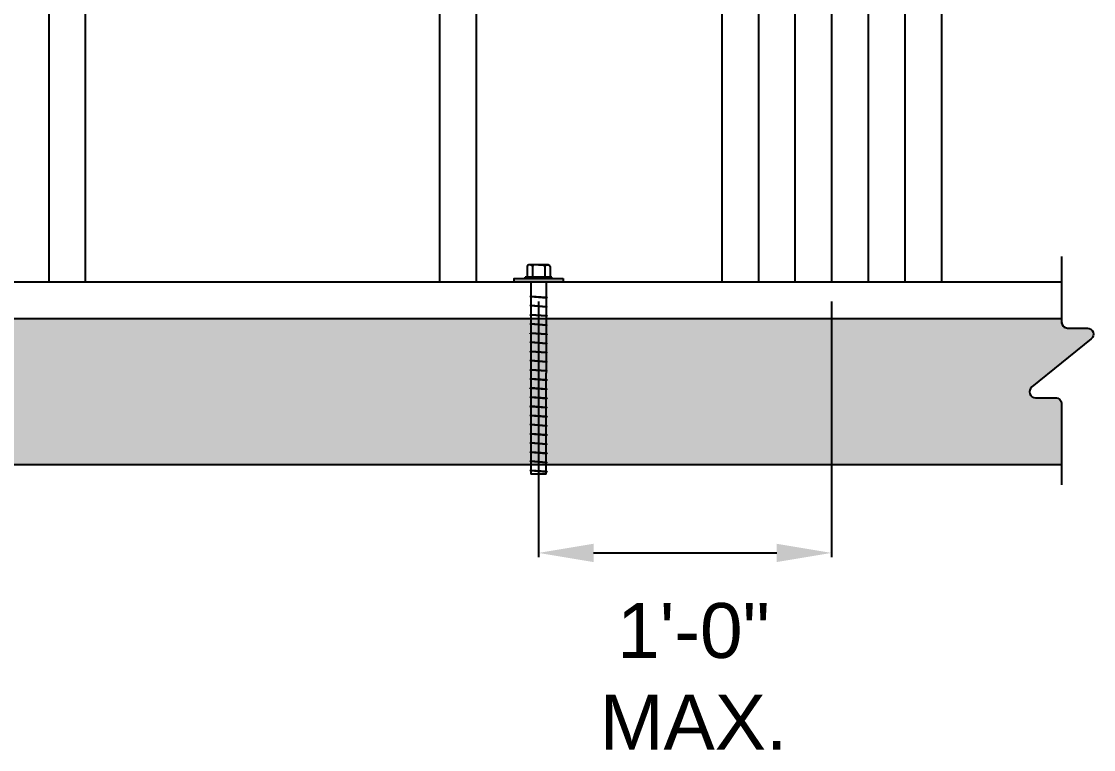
# Model space of a CAD drawing. Header units: inches. Extents: x -1316 to 22433, y -200 to 8737.
# Drawn here: x 217.07 to 260.97, y 758.78 to 788.59 of the extents above; entities that cross this region are included whole.
import ezdxf

# ---------------------------------------------------------------- set-up
doc = ezdxf.new("R2010")
doc.units = ezdxf.units.IN
doc.header["$LTSCALE"] = 10
doc.header["$MEASUREMENT"] = 0
doc.header["$PDMODE"] = 34
doc.header["$PDSIZE"] = 18
doc.layers.get('0').update_dxf_attribs({"linetype": 'CONTINUOUS'})
doc.layers.get('DefPoints').update_dxf_attribs({"linetype": 'CONTINUOUS'})
for name, color, linetype in [('S-DIMS', 4, 'CONTINUOUS'), ('S-FLOR', 7, 'CONTINUOUS'), ('S-HATCH', 5, 'CONTINUOUS'), ('S-HDWR', 104, 'CONTINUOUS'), ('S-ROOF', 2, 'CONTINUOUS'), ('S-WALL', 6, 'CONTINUOUS')]:
    doc.layers.add(name, color=color, linetype=linetype)
doc.styles.add('style1', font='arial.ttf')
doc.dimstyles.new('1-2', dxfattribs={"dimtxt": 2.25, "dimasz": 2.25, "dimexe": 0.18, "dimexo": 1.5, "dimgap": 1.5, "dimtad": 0, "dimdec": 4, "dimrnd": 0.0625, "dimzin": 0, "dimdsep": 46, "dimlunit": 4, "dimtxsty": 'style1', "dimcen": 0.09, "dimazin": 0, "dimtfac": 1, "dimtdec": 4, "dimtofl": 0, "dimtmove": 0, "dimatfit": 0, "dimfxl": 1, "dimtolj": 1, "dimtzin": 0, "dimarcsym": 0})

# ---------------------------------------------------------------- blocks, each defined once
blk = doc.blocks.new('*U366')
blk.add_lwpolyline([(-17.44, 0), (-6.71, 0, 0.414214), (-5.71, 1), (-5.71, 4.24, -0.707458), (-3.93, 4.87), (3.93, -4.87, 0.707458), (5.71, -4.24), (5.71, -1, -0.414214), (6.71, 0), (19.95, 0)], format="xyb")
blk = doc.blocks.new('TITEN HD SCREW')
for p, q in [((-0.341, 0.685), (0.342, 0.685)), ((-0.313, 0), (-0.313, -3.75)), ((0.312, 0), (0.312, -7.875))]:
    blk.add_line(p, q)
for points in [[(-0.25, 0.685), (-0.406, 0.685, 0.414212), (-0.469, 0.622), (-0.469, 0.185)], [(-0.406, 0.685), (-0.313, 0.685, -0.414212), (-0.25, 0.622), (-0.25, 0.185)], [(0, 0.685), (-0.188, 0.685, 0.414212), (-0.25, 0.622), (-0.25, 0.185)], [(0, 0.685), (0.187, 0.685, -0.414212), (0.25, 0.622), (0.25, 0.185)], [(0.312, 0.685, 0.413048), (0.25, 0.622), (0.25, 0.185)], [(0.25, 0.685), (0.406, 0.685, -0.414212), (0.469, 0.622), (0.469, 0.185)]]:
    blk.add_lwpolyline(points, format="xyb")
blk.add_lwpolyline([(-1, 0.125), (-1, 0), (1, 0), (1, 0.125)], close=True)
for points in [[(-0.543, 0.185), (0.543, 0.185)], [(-0.543, 0.125), (-0.543, 0.185)], [(-0.543, 0.125), (0.543, 0.125)], [(0.543, 0.125), (0.543, 0.185)], [(0.344, -0.599), (0.32, -0.588), (-0.329, -0.635), (-0.344, -0.654), (-0.344, -0.655), (-0.329, -0.667), (0.336, -0.616), (0.344, -0.599)], [(0.344, -0.974), (0.32, -0.963), (-0.329, -1.01), (-0.344, -1.029), (-0.344, -1.03), (-0.329, -1.042), (0.336, -0.991), (0.344, -0.974)], [(0.344, -1.349), (0.32, -1.338), (-0.329, -1.385), (-0.344, -1.404), (-0.344, -1.405), (-0.329, -1.417), (0.336, -1.366), (0.344, -1.349)], [(0.344, -1.724), (0.32, -1.713), (-0.329, -1.76), (-0.344, -1.779), (-0.344, -1.78), (-0.329, -1.792), (0.336, -1.741), (0.344, -1.724)], [(0.344, -2.099), (0.32, -2.088), (-0.329, -2.135), (-0.344, -2.154), (-0.344, -2.155), (-0.329, -2.167), (0.336, -2.116), (0.344, -2.099)], [(0.344, -2.474), (0.32, -2.463), (-0.329, -2.51), (-0.344, -2.529), (-0.344, -2.53), (-0.329, -2.542), (0.336, -2.491), (0.344, -2.474)], [(0.344, -2.849), (0.32, -2.838), (-0.329, -2.885), (-0.344, -2.904), (-0.344, -2.905), (-0.329, -2.917), (0.336, -2.866), (0.344, -2.849)], [(0.344, -3.224), (0.32, -3.213), (-0.329, -3.26), (-0.344, -3.279), (-0.344, -3.28), (-0.329, -3.292), (0.336, -3.241), (0.344, -3.224)], [(0.344, -3.599), (0.32, -3.588), (-0.329, -3.635), (-0.344, -3.654), (-0.344, -3.655), (-0.329, -3.667), (0.336, -3.616), (0.344, -3.599)], [(-0.313, -7.875), (-0.313, -3.75)], [(0.344, -3.974), (0.32, -3.963), (-0.329, -4.01), (-0.344, -4.029), (-0.344, -4.03), (-0.329, -4.042), (0.336, -3.991), (0.344, -3.974)], [(0.344, -4.349), (0.32, -4.338), (-0.329, -4.385), (-0.344, -4.404), (-0.344, -4.405), (-0.329, -4.417), (0.336, -4.366), (0.344, -4.349)], [(0.344, -4.724), (0.32, -4.713), (-0.329, -4.76), (-0.344, -4.779), (-0.344, -4.78), (-0.329, -4.792), (0.336, -4.741), (0.344, -4.724)], [(0.344, -5.099), (0.32, -5.088), (-0.329, -5.135), (-0.344, -5.154), (-0.344, -5.155), (-0.329, -5.167), (0.336, -5.116), (0.344, -5.099)], [(0.344, -5.474), (0.32, -5.463), (-0.329, -5.51), (-0.344, -5.529), (-0.344, -5.53), (-0.329, -5.542), (0.336, -5.491), (0.344, -5.474)], [(0.344, -5.849), (0.32, -5.838), (-0.329, -5.885), (-0.344, -5.904), (-0.344, -5.905), (-0.329, -5.917), (0.336, -5.866), (0.344, -5.849)], [(0.344, -6.224), (0.32, -6.213), (-0.329, -6.26), (-0.344, -6.279), (-0.344, -6.28), (-0.329, -6.292), (0.336, -6.241), (0.344, -6.224)], [(0.344, -6.599), (0.32, -6.588), (-0.329, -6.635), (-0.344, -6.654), (-0.344, -6.655), (-0.329, -6.667), (0.336, -6.616), (0.344, -6.599)], [(0.344, -6.974), (0.32, -6.963), (-0.329, -7.01), (-0.344, -7.029), (-0.344, -7.03), (-0.329, -7.042), (0.336, -6.991), (0.344, -6.974)], [(0.344, -7.349), (0.32, -7.338), (-0.329, -7.385), (-0.344, -7.404), (-0.344, -7.405), (-0.329, -7.417), (0.336, -7.366), (0.344, -7.349)], [(0.344, -7.724), (0.32, -7.713), (-0.329, -7.76), (-0.344, -7.779), (-0.344, -7.78), (-0.329, -7.792), (0.336, -7.741), (0.344, -7.724)], [(-0.313, -7.875), (0.312, -7.875)]]:
    blk.add_lwpolyline(points)
blk = doc.blocks.new('*D661')
at = {"layer": 'DefPoints', "color": 0, "transparency": 16777216}
for p in [(-42.609, 17.97), (-30.609, 17.97), (-30.609, 6.181)]:
    blk.add_point(p, dxfattribs=at)
at = {"layer": 'S-DIMS', "color": 0, "lineweight": -2, "transparency": 16777216}
for p, q in [((-42.609, 16.47), (-42.609, 6.001)), ((-30.609, 16.47), (-30.609, 6.001)), ((-40.359, 6.181), (-32.859, 6.181))]:
    blk.add_line(p, q, dxfattribs=at)
at = {"layer": 'S-DIMS', "color": 0, "transparency": 16777216}
for points in [[(-40.359, 6.556), (-40.359, 5.806), (-42.609, 6.181)], [(-32.859, 6.556), (-32.859, 5.806), (-30.609, 6.181)]]:
    blk.add_solid(points, dxfattribs=at)
at = {"layer": 'S-DIMS', "color": 0, "transparency": 16777216, "insert": (-36.266, 1.13), "char_height": 2.25, "attachment_point": 5, "style": 'style1'}
blk.add_mtext('\\A1;1\'-0"\\PMAX.', dxfattribs=at)
blk = doc.blocks.new('*U660')
at = {"layer": 'S-HATCH'}
h = blk.add_hatch(dxfattribs=at)
h.set_pattern_fill('AR-CONC', color=256, scale=0.5, style=0)
h.set_pattern_definition([(50, (10.0415, -5.5034), (3.5863, -0.31376), [0.375, -4.125]), (355, (10.0415, -5.5034), (-0.69376, 3.76096), [0.3, -3.3]), (100.4514, (10.3404, -5.5296), (2.89255, 3.4472), [0.3187, -3.50571]), (46.1842, (10.0415, -4.5034), (5.3362, -0.8276), [0.5625, -6.1875]), (96.6356, (10.486, -4.5724), (4.67331, 4.87059), [0.47805, -5.25856]), (351.184, (10.0415, -4.5034), (4.6733, 4.8706), [0.45, -4.95]), (21, (10.5415, -4.7534), (2.984535, -2.013094), [0.375, -4.125]), (326, (10.5415, -4.7534), (1.21658, 3.62575), [0.3, -3.3]), (71.4514, (10.7902, -4.921), (4.20111, 1.61265), [0.3187, -3.50571]), (37.5, (10.0415, -5.5034), (0.060799, 1.664469), [0, -3.26, 0, -3.35, 0, -3.3125]), (7.5, (10.0415, -5.5034), (1.315348, 1.972059), [0, -1.91, 0, -3.185, 0, -1.2625]), (327.5, (8.9265, -5.5034), (2.669112, -0.112774), [0, -1.25, 0, -3.9, 0, -5.175]), (317.5, (8.4265, -5.5034), (2.91593, 0.500525), [0, -1.625, 0, -2.59, 0, -3.675])])
edge = h.paths.add_edge_path()
edge.add_line((-21.19267, 15.78519), (-21.19267, 15.63515))
edge.add_arc((-20.94267, 15.63515), 0.25, 180, 270)
edge.add_line((-20.94267, 15.38515), (-20.13157, 15.38515))
edge.add_arc((-20.13157, 15.13515), 0.25, -51.111161, 90, ccw=False)
edge.add_line((-19.97462, 14.94056), (-22.41072, 12.97565))
edge.add_arc((-22.25376, 12.78106), 0.25, 128.888839, 270)
edge.add_line((-22.25376, 12.53106), (-21.44267, 12.53106))
edge.add_arc((-21.44267, 12.28106), 0.25, 0, 90, ccw=False)
edge.add_line((-21.19267, 12.28106), (-21.19267, 9.78519))
edge.add_line((-21.19267, 9.78519), (-134.58867, 9.78519))
edge.add_line((-134.58867, 9.78519), (-134.58867, 12.28106))
edge.add_arc((-134.83867, 12.28106), 0.25, 0, 90)
edge.add_line((-134.83867, 12.53106), (-135.64976, 12.53106))
edge.add_arc((-135.64976, 12.78106), 0.25, 128.888839, 270, ccw=False)
edge.add_line((-135.80672, 12.97565), (-133.37062, 14.94056))
edge.add_arc((-133.52757, 15.13515), 0.25, 308.888839, 450)
edge.add_line((-133.52757, 15.38515), (-134.33867, 15.38515))
edge.add_arc((-134.33867, 15.63515), 0.25, 180, 270, ccw=False)
edge.add_line((-134.58867, 15.63515), (-134.58867, 15.78519))
edge.add_line((-134.58867, 15.78519), (-21.19267, 15.78519))
at = {"layer": 'S-FLOR'}
blk.add_line((-134.58867, 15.78519), (-21.19267, 15.78519), dxfattribs=at)
at = {"layer": 'S-HATCH'}
blk.add_lwpolyline([(-21.19267, 15.78519), (-21.19267, 15.63515, 0.41421356), (-20.94267, 15.38515), (-20.13157, 15.38515, -0.70745766), (-19.97462, 14.94056), (-22.41072, 12.97565, 0.70745766), (-22.25376, 12.53106), (-21.44267, 12.53106, -0.41421356), (-21.19267, 12.28106), (-21.19267, 9.78519), (-134.58867, 9.78519), (-134.58867, 12.28106, 0.41421356), (-134.83867, 12.53106), (-135.64976, 12.53106, -0.70745766), (-135.80672, 12.97565), (-133.37062, 14.94056, 0.70745766), (-133.52757, 15.38515), (-134.33867, 15.38515, -0.41421356), (-134.58867, 15.63515), (-134.58867, 15.78519)], format="xyb", close=True, dxfattribs=at)
at = {"layer": 'S-WALL'}
for p, q in [((-30.60942, 110.78519), (-30.60942, 17.28519)), ((-32.10942, 109.28519), (-32.10942, 17.28519)), ((-29.10942, 109.28519), (-29.10942, 17.28519)), ((-62.67192, 100.03519), (-62.67192, 17.28519)), ((-61.17192, 100.03519), (-61.17192, 17.28519)), ((-46.67192, 100.03519), (-46.67192, 17.28519)), ((-45.17192, 100.03519), (-45.17192, 17.28519)), ((-35.10942, 100.03519), (-35.10942, 17.28519)), ((-33.60942, 100.03519), (-33.60942, 17.28519)), ((-27.60942, 100.03519), (-27.60942, 17.28519)), ((-26.10942, 100.03519), (-26.10942, 17.28519)), ((-134.58867, 17.28519), (-21.19267, 17.28519))]:
    blk.add_line(p, q, dxfattribs=at)
at = {"layer": 'S-HATCH', "xscale": 0.25, "yscale": 0.25, "zscale": 0.25, "rotation": 270}
blk.add_blockref('*U366', (-21.19267, 13.95811), dxfattribs=at)
at = {"layer": 'S-HDWR', "xscale": -1}
blk.add_blockref('TITEN HD SCREW', (-42.60902, 17.28519), dxfattribs=at)
at = {"layer": 'S-DIMS'}
dim = blk.add_linear_dim(base=(-30.60902, 6.18132), p1=(-42.60902, 17.97019), p2=(-30.60902, 17.97018), text='1\'-0"\\PMAX.', dimstyle='1-2', override={"dimtmove": 2}, dxfattribs=at)
dim.commit()
dim.dimension.update_dxf_attribs({"geometry": '*D661', "text_midpoint": (-36.26595, 1.13049), "dimtype": 160})

msp = doc.modelspace()

# ---------------------------------------------------------------- block references
at = {"layer": 'S-ROOF'}
msp.add_blockref('*U660', (280.85632, 760.64967), dxfattribs=at)

doc.saveas('drawing.dxf')
